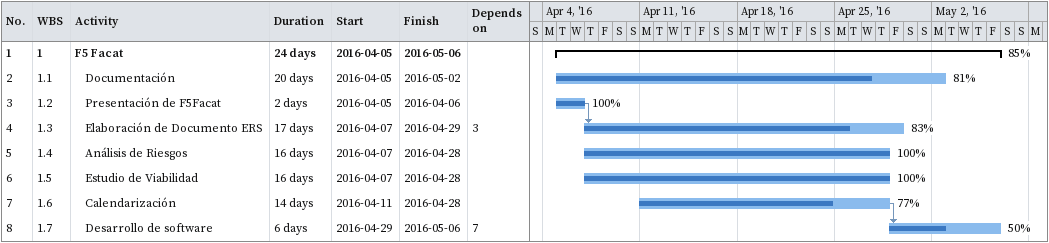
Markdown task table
| ID | WBS | Task | Duration | Start | Finish | Predecessors | % complete |
|---|---|---|---|---|---|---|---|
| 1 | 1 | **F5 Facat** | 24d | 2016-04-05 | 2016-05-06 |  | 85 |
| 2 | 1.1 | Documentación | 20d | 2016-04-05 | 2016-05-02 |  | 81 |
| 3 | 1.2 | Presentación de F5Facat | 2d | 2016-04-05 | 2016-04-06 |  | 100 |
| 4 | 1.3 | Elaboración de Documento ERS | 17d | 2016-04-07 | 2016-04-29 | 3 | 83 |
| 5 | 1.4 | Análisis de Riesgos | 16d | 2016-04-07 | 2016-04-28 |  | 100 |
| 6 | 1.5 | Estudio de Viabilidad | 16d | 2016-04-07 | 2016-04-28 |  | 100 |
| 7 | 1.6 | Calendarización | 14d | 2016-04-11 | 2016-04-28 |  | 77 |
| 8 | 1.7 | Desarrollo de software | 6d | 2016-04-29 | 2016-05-06 | 7 | 50 |
